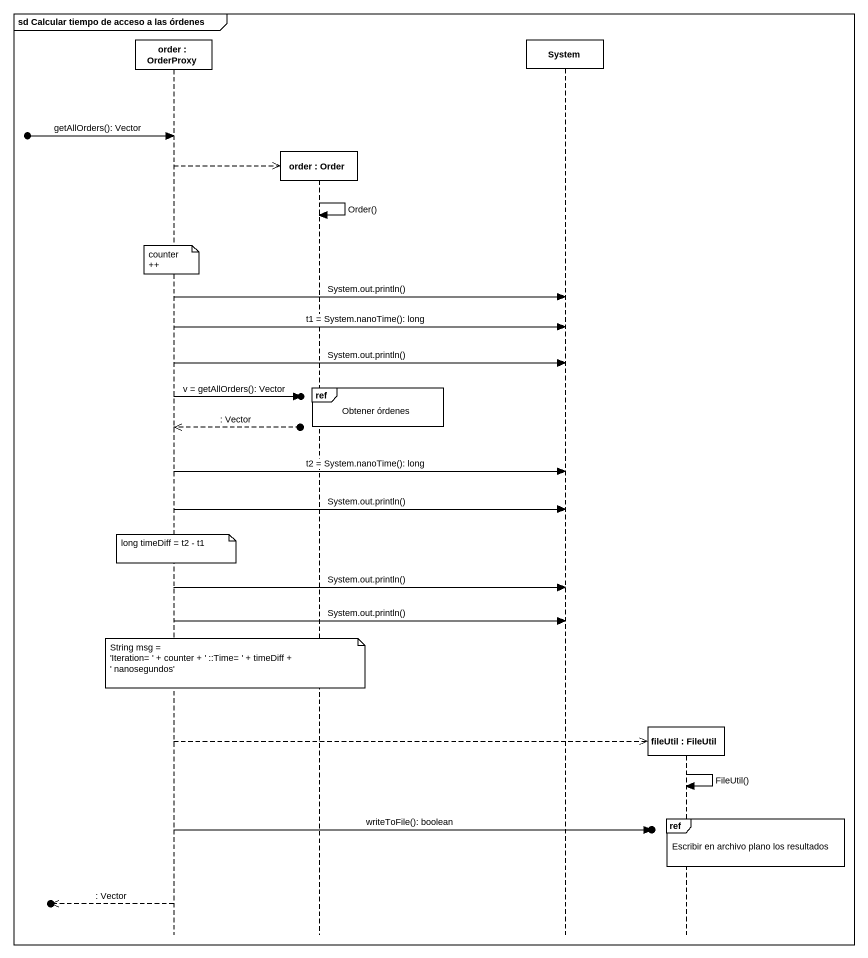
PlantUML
@startuml
mainframe sd Calcular tiempo de acceso a las órdenes
hide footbox
participant "order : OrderProxy" as order
participant "order : Order" as order_2
participant System
participant "fileUtil : FileUtil" as fileUtil

[o-> order : getAllOrders(): Vector
order -->> order_2 **
order_2 -> order_2 : Order()
note over order : counter ++
order -> System : System.out.println()
order -> System : t1 = System.nanoTime(): long
order -> System : System.out.println()
ref over order_2 : Obtener órdenes
order ->o] : v = getAllOrders(): Vector
order <<--o] : : Vector
order -> System : t2 = System.nanoTime(): long
order -> System : System.out.println()
note over order : long timeDiff = t2 - t1
order -> System : System.out.println()
order -> System : System.out.println()
note over order
  String msg =
  ~'Iteration= ' + counter + ' ::Time= ' + timeDiff +
  ~' nanosegundos'
end note
order -->> fileUtil **
fileUtil -> fileUtil : FileUtil()
ref over fileUtil : Escribir en archivo plano los resultados
order ->o] : writeToFile(): boolean
[o<<-- order : : Vector
@enduml
